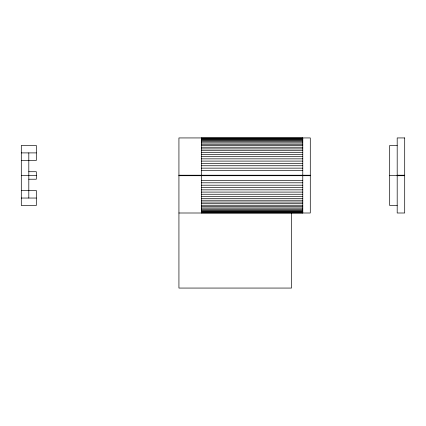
<?xml version="1.0" encoding="UTF-8"?>
<svg xmlns="http://www.w3.org/2000/svg" width="426" height="426" viewBox="0 0 426 426"><rect width="100%" height="100%" fill="white"/><g stroke="black" fill="none" stroke-linecap="round" stroke-linejoin="round"><path stroke-width="0.64" d="M201.45 138.019L302.779 138.019M201.45 138.258L302.779 138.258M201.45 138.658L302.779 138.658M201.45 139.211L302.779 139.211M201.45 139.925L302.779 139.925M201.45 140.788L302.779 140.788M201.45 141.799L302.779 141.799M201.45 142.955L302.779 142.955M201.45 144.249L302.779 144.249M397.192 145.447L389.689 145.447L389.689 205.497L397.192 205.497M201.45 145.681L302.779 145.681M201.45 147.236L302.779 147.236M201.45 148.914L302.779 148.914M201.45 150.703L302.779 150.703M201.45 152.604L302.779 152.604M21.3 152.897L36.311 152.897M201.45 154.601L302.779 154.601M201.45 156.683L302.779 156.683M201.45 158.85L302.779 158.85M21.3 160.458L36.311 160.458L36.311 145.447L21.3 145.447L21.3 205.497L36.311 205.497L36.311 190.486L21.3 190.486M201.45 161.092L302.779 161.092M201.45 163.392L302.779 163.392M201.45 165.746L302.779 165.746M201.45 168.137L302.779 168.137M201.45 170.629L302.779 170.629M28.808 171.715L36.311 171.715L36.311 179.224L28.808 179.224M178.931 175.224L310.288 175.224M397.192 175.224L404.7 175.224M21.3 175.469L36.311 175.469M389.689 175.469L397.192 175.469M178.931 175.72L310.288 175.72M397.192 175.72L404.7 175.72M201.45 180.315L302.779 180.315M201.45 182.802L302.779 182.802M201.45 185.198L302.779 185.198M201.45 187.552L302.779 187.552M201.45 189.852L302.779 189.852M201.45 192.089L302.779 192.089M201.45 194.256L302.779 194.256M201.45 196.343L302.779 196.343M21.3 198.042L36.311 198.042M201.45 198.34L302.779 198.34M201.45 200.236L302.779 200.236M201.45 202.03L302.779 202.03M201.45 203.708L302.779 203.708M201.45 205.263L302.779 205.263M201.45 206.69L302.779 206.69M201.45 207.984L302.779 207.984M201.45 209.139L302.779 209.139M201.45 210.151L302.779 210.151M201.45 211.019L302.779 211.019M201.45 211.727L302.779 211.727M201.45 212.286L302.779 212.286M201.45 212.686L302.779 212.686M201.45 212.925L302.779 212.925M178.931 213L310.288 213L310.288 137.939L178.931 137.939L178.931 288.061L291.522 288.061L291.522 213M302.779 137.939L302.779 213M201.45 137.939L201.45 213M28.808 152.897L28.808 198.042M404.7 137.939L397.192 137.939L397.192 213L404.7 213L404.7 137.939"/></g></svg>
